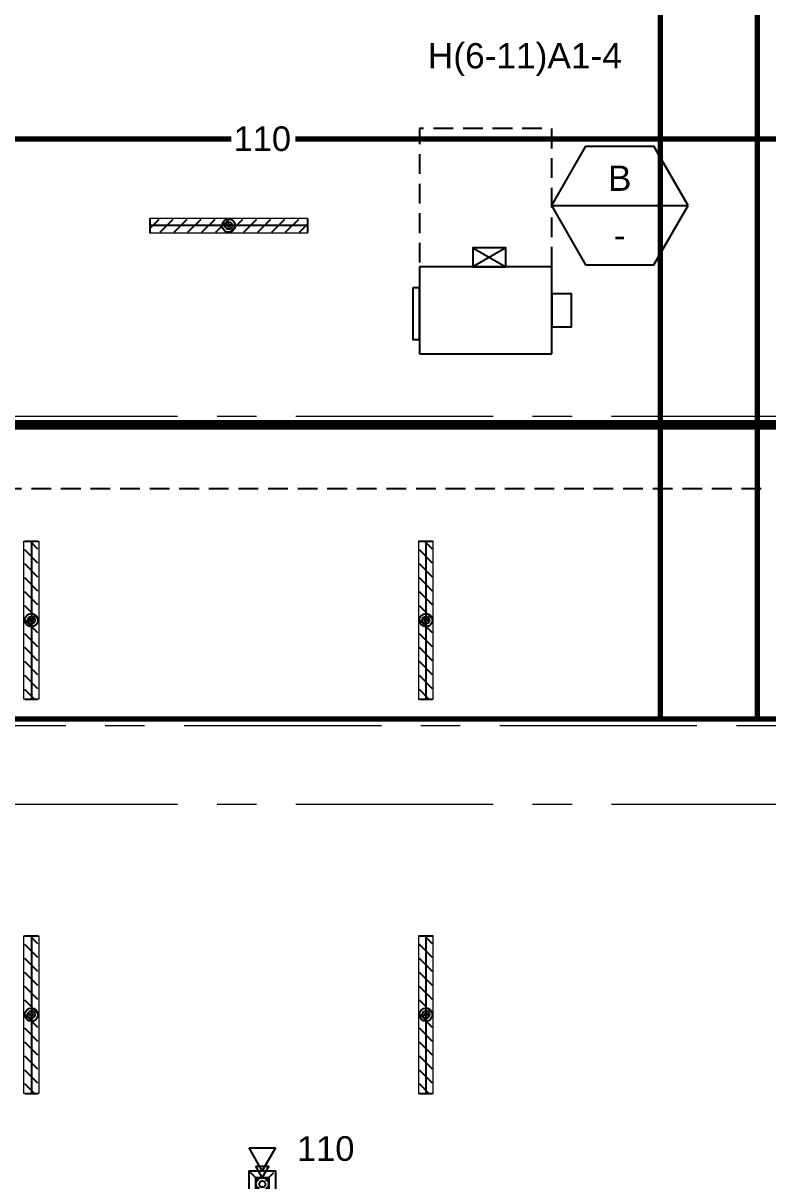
# Model space of a CAD drawing. Header units: inches. Extents: x -26500 to 0, y -3347 to 2257.
# Drawn here: x -23103.5 to -22877, y 788.6 to 1140.7 of the extents above; entities that cross this region are included whole.
import ezdxf
from ezdxf import colors
from ezdxf.entities.mleader import LeaderData, LeaderLine
from ezdxf.enums import TextEntityAlignment as Align
from ezdxf.math import Vec2, Vec3

# ---------------------------------------------------------------- set-up
doc = ezdxf.new("R2010")
doc.units = ezdxf.units.IN
doc.header["$LTSCALE"] = 48
doc.header["$MEASUREMENT"] = 0
for name, pattern in [('A104$0$CENTER', [2, 1.25, -0.25, 0.25, -0.25]), ('DASHED2', [0.375, 0.25, -0.125]), ('HIDDEN2', [0.1875, 0.125, -0.0625]), ('NB - 5th floor_plan$0$HIDDEN2', [0.1875, 0.125, -0.0625])]:
    doc.linetypes.add(name, pattern=pattern)
for name, color, linetype in [('0 @ 48', 7, 'Continuous'), ('0 @ 96', 7, 'Continuous'), ('A-Detl-Iden', 3, 'Continuous'), ('A104$0$A-GRID-GRDP0-15', 8, 'Continuous'), ('A604$0$br604_br604 - E-Lite', 3, 'Continuous'), ('ANNTEXT', 6, 'Continuous'), ('CLEAR', 1, 'HIDDEN2'), ('E-FIRE', 234, 'Continuous'), ('E-Lite', 53, 'Continuous'), ('E-Lite-Emer', 13, 'Continuous'), ('E-Lite-Exit', 13, 'Continuous'), ('E-Powr-Circ', 232, 'Continuous'), ('E-TEXT', 6, 'Continuous'), ('HAEQUIP', 94, 'Continuous'), ('M-HVAC-blck', 6, 'Continuous'), ('M-HVAC-EQPM-FPTD', 94, 'Continuous'), ('M-HVAC-TEXT', 6, 'Continuous'), ('NB - 5th floor_plan$0$STDROPS', 1, 'NB - 5th floor_plan$0$HIDDEN2'), ('XREF', 7, 'Continuous')]:
    doc.layers.add(name, color=color, linetype=linetype)
doc.layers.add('E-Fire-Covr', color=240, linetype='Continuous', lineweight=70, plot=False)
doc.styles.add('M08', font='arial.ttf', dxfattribs={"height": 7.68})
doc.styles.add('MAMEP ANNO', font='arial.ttf', dxfattribs={"height": 0.101562})
doc.styles.get("Standard").update_dxf_attribs({"font": 'simplex.shx'})
pattern_1 = [(315, (-25822.7737, -1136.361), (2.1213203, 2.1213203), [])]
pattern_2 = [(315, (-25702.7737, -1136.361), (2.1213203, 2.1213203), [])]

# ---------------------------------------------------------------- blocks, each defined once
blk = doc.blocks.new('A104')
at = {"layer": 'A104$0$A-GRID-GRDP0-15', "linetype": 'A104$0$CENTER', "lineweight": 0}
for p, q in [((-23884.5631, 1021.1697), (-20452.7577, 1021.1697)), ((-24110.5721, 927.1574), (-20437.5384, 927.1574)), ((-23884.5631, 903.1574), (-20364.9322, 903.1574))]:
    blk.add_line(p, q, dxfattribs=at)
blk = doc.blocks.new('NB - 5th floor_plan')
at = {"layer": 'NB - 5th floor_plan$0$STDROPS', "color": 1, "linetype": 'NB - 5th floor_plan$0$HIDDEN2'}
blk.add_line((-23137.0236, 999.1574), (-22877.0242, 999.1574), dxfattribs=at)
blk = doc.blocks.new('A604')
at = {"layer": 'A604$0$br604_br604 - E-Lite', "lineweight": 13}
for points in [[(-23065.02, 1081.41), (-23017.02, 1081.41), (-23017.02, 1076.91), (-23065.02, 1076.91)], [(-23065.02, 1081.41), (-23017.02, 1081.41), (-23017.02, 1076.91), (-23065.02, 1076.91)], [(-23065.02, 1081.41), (-23017.02, 1081.41), (-23017.02, 1076.91), (-23065.02, 1076.91)], [(-23098.77, 983.16), (-23098.77, 935.16), (-23103.27, 935.16), (-23103.27, 983.16)], [(-23098.77, 983.16), (-23098.77, 935.16), (-23103.27, 935.16), (-23103.27, 983.16)], [(-23098.77, 983.16), (-23098.77, 935.16), (-23103.27, 935.16), (-23103.27, 983.16)], [(-22983.27, 983.16), (-22983.27, 935.16), (-22978.77, 935.16), (-22978.77, 983.16)], [(-22983.27, 983.16), (-22983.27, 935.16), (-22978.77, 935.16), (-22978.77, 983.16)], [(-22983.27, 983.16), (-22983.27, 935.16), (-22978.77, 935.16), (-22978.77, 983.16)], [(-23098.77, 863.16), (-23098.77, 815.16), (-23103.27, 815.16), (-23103.27, 863.16)], [(-23098.77, 863.16), (-23098.77, 815.16), (-23103.27, 815.16), (-23103.27, 863.16)], [(-23098.77, 863.16), (-23098.77, 815.16), (-23103.27, 815.16), (-23103.27, 863.16)], [(-22983.27, 863.16), (-22983.27, 815.16), (-22978.77, 815.16), (-22978.77, 863.16)], [(-22983.27, 863.16), (-22983.27, 815.16), (-22978.77, 815.16), (-22978.77, 863.16)], [(-22983.27, 863.16), (-22983.27, 815.16), (-22978.77, 815.16), (-22978.77, 863.16)]]:
    blk.add_3dface(points, dxfattribs=at)
blk = doc.blocks.new('LFIND4')
for p, q in [((-24, 2), (-24, -2)), ((24, 0), (-24, 0)), ((24, 2), (24, -2))]:
    blk.add_line(p, q)
for radius in [2, 1.12, 0.5]:
    blk.add_circle((0, 0), radius)
blk = doc.blocks.new('FA-StrobeSymbol-Anno')
at = {"color": 0, "linetype": 'ByBlock'}
for p, q in [((-0.0442, 0.0442), (-0.0737, 0.0736)), ((0.0442, 0.0442), (0.0736, 0.0737)), ((-0.0442, -0.0442), (-0.0736, -0.0737)), ((0.0442, -0.0442), (0.0737, -0.0736))]:
    blk.add_line(p, q, dxfattribs=at)
blk.add_circle((0, 0), 0.0403, dxfattribs=at)
blk = doc.blocks.new('*U770')
at = {"layer": '0 @ 48', "color": 0, "linetype": 'ByBlock', "xscale": 24, "yscale": 24, "zscale": 24}
blk.add_blockref('FA-StrobeSymbol-Anno', (0, 4), dxfattribs=at)
at = {"layer": '0 @ 96', "color": 0, "linetype": 'ByBlock', "xscale": 48, "yscale": 48, "zscale": 48}
blk.add_blockref('FA-StrobeSymbol-Anno', (0, 4), dxfattribs=at)
blk = doc.blocks.new('FA-Speaker-Anno')
at = {"color": 0, "linetype": 'ByBlock'}
for p, q in [((0.0833, 0), (0.1562, 0.0417)), ((0.1562, 0.0417), (0.1562, -0.0417)), ((0.1562, -0.0417), (0.0833, 0))]:
    blk.add_line(p, q, dxfattribs=at)
blk.add_lwpolyline([(0, 0.0417), (0.0833, 0.0417), (0.0833, -0.0417), (0, -0.0417)], close=True, dxfattribs=at)
blk = doc.blocks.new('*U771')
at = {"layer": '0 @ 48', "color": 0, "linetype": 'ByBlock', "xscale": 48, "yscale": 48, "zscale": 48, "rotation": 90}
blk.add_blockref('FA-Speaker-Anno', (0, 2), dxfattribs=at)
at = {"layer": '0 @ 96', "color": 0, "linetype": 'ByBlock', "xscale": 96, "yscale": 96, "zscale": 96, "rotation": 90}
blk.add_blockref('FA-Speaker-Anno', (0, 0), dxfattribs=at)
blk = doc.blocks.new('*U149')
at = {"layer": 'E-Fire-Covr'}
blk.add_lwpolyline([(10.15, 322), (318, 322), (318, -314), (-318, -314), (-318, 322), (-9.51, 322)], dxfattribs=at)
for name in ['*U771', '*U770']:
    blk.add_blockref(name, (0, 0))
at = {"color": 6, "style": 'MAMEP ANNO'}
blk.add_text('110', height=7.5, dxfattribs=at).set_placement((10.55, 11.08))
at = {"layer": 'E-Fire-Covr', "style": 'MAMEP ANNO'}
blk.add_text('110', height=7.5, dxfattribs=at).set_placement((0, 322), align=Align.MIDDLE_CENTER)
blk = doc.blocks.new('MLD-KeyNote')
at = {"color": 0, "linetype": 'Continuous', "transparency": 16777216}
blk.add_lwpolyline([(-0.09375, -0.09375), (0.09375, -0.09375), (0.09375, 0.09375), (-0.09375, 0.09375)], close=True, dxfattribs=at)
at = {"color": 0, "linetype": 'ByBlock', "transparency": 16777216, "style": 'MAMEP ANNO'}
blk.add_attdef('ID', text='', height=0.10156, dxfattribs=at).set_placement((0, 0), align=Align.MIDDLE_CENTER)
blk = doc.blocks.new('FPTD INT')
at = {"layer": 'CLEAR', "flags": 128}
blk.add_lwpolyline([(-26603.13, -1659.44), (-26603.13, -1701.44), (-26562.88, -1701.44), (-26562.88, -1659.44)], dxfattribs=at)
at = {"layer": 'E-Powr-Circ'}
for p, q in [((-26589.13, -1665.19), (-26579.13, -1659.44)), ((-26579.13, -1665.19), (-26589.13, -1659.44))]:
    blk.add_line(p, q, dxfattribs=at)
at = {"layer": 'HAEQUIP'}
for p, q in [((-26562.88, -1632.94), (-26603.13, -1632.94)), ((-26603.13, -1632.94), (-26603.13, -1659.44)), ((-26562.88, -1659.44), (-26562.88, -1632.94)), ((-26603.13, -1659.44), (-26562.88, -1659.44))]:
    blk.add_line(p, q, dxfattribs=at)
for points in [[(-26560.88, -1653.01), (-26560.88, -1637.26), (-26562.88, -1637.26), (-26562.88, -1653.01)], [(-26603.13, -1651.19), (-26603.13, -1641.19), (-26609.13, -1641.19), (-26609.13, -1651.19)], [(-26579.13, -1659.44), (-26589.13, -1659.44), (-26589.13, -1665.19), (-26579.13, -1665.19)]]:
    blk.add_lwpolyline(points, close=True, dxfattribs=at)
blk = doc.blocks.new('A$C73FD2CE6')
at = {"layer": 'M-HVAC-blck'}
for p, q in [((10.41, 36), (0, 18.01)), ((10.41, 36), (31.18, 36)), ((41.57, 17.97), (31.18, 36)), ((0, 18.01), (10.37, 0)), ((0.01, 17.99), (41.56, 17.99)), ((31.17, 0), (41.57, 17.97)), ((10.37, 0), (31.17, 0))]:
    blk.add_line(p, q, dxfattribs=at)
at = {"layer": 'M-HVAC-TEXT', "style": 'M08'}
for tag, p in [('2', (20.78, 26.3)), ('1', (20.78, 8.99))]:
    blk.add_attdef(tag, text='', height=7.68, dxfattribs=at).set_placement(p, align=Align.MIDDLE)
blk = doc.blocks.new('*U172')
at = {"color": 21, "linetype": 'ByBlock'}
ml = blk.add_multileader_mtext('Standard', dxfattribs=at)
ml.set_content('', color=21, style='MAMEP ANNO')
ml.set_leader_properties(color=256)
ml.build(insert=Vec2(0, 0))
ml.multileader.update_dxf_attribs({"has_dogleg": 0, "text_right_attachment_type": 3, "dogleg_length": 3.84, "arrow_head_size": 7.5, "scale": 96})
ctx = ml.context
ctx.base_point, ctx.scale, ctx.char_height, ctx.arrow_head_size, ctx.landing_gap_size, ctx.plane_origin = Vec3(12.43, 11.25), 96, 7.5, 7.5, 3.75, Vec3(-12.43, 11.25)
ctx.right_attachment = 3
notes = []
notes.append((ctx, [(0, (1, 1, 0), (-356.57, 11.25), (1, 0), 369, [(0, [(-12.43, 11.25)], 0, [])])]))
ctx.mtext.insert, ctx.mtext.flow_direction = Vec3(16.18, 15), 5
ml = blk.add_multileader_mtext('Standard', dxfattribs=at)
ml.set_content('', color=21, style='MAMEP ANNO')
ml.set_leader_properties(color=256)
ml.build(insert=Vec2(0, 0))
ml.multileader.update_dxf_attribs({"has_dogleg": 0, "text_right_attachment_type": 3, "dogleg_length": 3.84, "arrow_head_size": 7.5, "scale": 96})
ctx = ml.context
ctx.base_point, ctx.scale, ctx.char_height, ctx.arrow_head_size, ctx.landing_gap_size, ctx.plane_origin = Vec3(12.43, -11.25), 96, 7.5, 7.5, 3.75, Vec3(-12.43, -11.25)
ctx.right_attachment = 3
notes.append((ctx, [(0, (1, 1, 0), (-356.57, -11.25), (1, 0), 369, [(0, [(-12.43, -11.25)], 0, [])])]))
ctx.mtext.insert, ctx.mtext.flow_direction = Vec3(16.18, -7.5), 5
for ctx, leaders in notes:
    for number, flags, end, landing, length, lines in leaders:
        leader = LeaderData()
        leader.index, (leader.has_last_leader_line, leader.has_dogleg_vector, leader.attachment_direction) = number, flags
        leader.last_leader_point, leader.dogleg_vector, leader.dogleg_length = Vec3(end), Vec3(landing), length
        for number, points, colour, breaks in lines:
            line = LeaderLine()
            line.index, line.vertices, line.color, line.breaks = number, Vec3.list(points), colors.encode_raw_color(colour), breaks
            leader.lines.append(line)
        ctx.leaders.append(leader)

msp = doc.modelspace()

# ---------------------------------------------------------------- hatches: boundary and pattern name
at = {"layer": 'E-Lite-Emer'}
h = msp.add_hatch(dxfattribs=at)
h.set_pattern_fill('ANSI31', color=256, scale=24, angle=180, style=0)
h.set_pattern_definition([(225, (-25136.5488, 3800.9135), (2.1213203, -2.1213203), [])])
h.paths.add_polyline_path([(-23017.02, 1081.16), (-23065.02, 1081.16), (-23065.02, 1077.16), (-23017.02, 1077.16)])
h = msp.add_hatch(dxfattribs=at)
h.set_pattern_fill('ANSI31', color=256, scale=24, angle=270, style=0)
h.set_pattern_definition(pattern_1)
h.paths.add_polyline_path([(-23103.02, 983.16), (-23103.02, 935.16), (-23099.02, 935.16), (-23099.02, 983.16)])
h = msp.add_hatch(dxfattribs=at)
h.set_pattern_fill('ANSI31', color=256, scale=24, angle=270, style=0)
h.set_pattern_definition(pattern_1)
h.paths.add_polyline_path([(-23103.02, 983.16), (-23103.02, 935.16), (-23099.02, 935.16), (-23099.02, 983.16)])
h = msp.add_hatch(dxfattribs=at)
h.set_pattern_fill('ANSI31', color=256, scale=24, angle=270, style=0)
h.set_pattern_definition(pattern_2)
h.paths.add_polyline_path([(-22983.02, 983.16), (-22983.02, 935.16), (-22979.02, 935.16), (-22979.02, 983.16)])
h = msp.add_hatch(dxfattribs=at)
h.set_pattern_fill('ANSI31', color=256, scale=24, angle=270, style=0)
h.set_pattern_definition(pattern_2)
h.paths.add_polyline_path([(-22983.02, 983.16), (-22983.02, 935.16), (-22979.02, 935.16), (-22979.02, 983.16)])
h = msp.add_hatch(dxfattribs=at)
h.set_pattern_fill('ANSI31', color=256, scale=24, angle=270, style=0)
h.set_pattern_definition([(315, (-25822.7737, -1256.361), (2.1213203, 2.1213203), [])])
h.paths.add_polyline_path([(-23103.02, 863.16), (-23103.02, 815.16), (-23099.02, 815.16), (-23099.02, 863.16)])
h = msp.add_hatch(dxfattribs=at)
h.set_pattern_fill('ANSI31', color=256, scale=24, angle=270, style=0)
h.set_pattern_definition([(315, (-25702.7737, -1256.361), (2.1213203, 2.1213203), [])])
h.paths.add_polyline_path([(-22983.02, 863.16), (-22983.02, 815.16), (-22979.02, 815.16), (-22979.02, 863.16)])

# ---------------------------------------------------------------- linework, layer by layer
at = {"layer": 'A-Detl-Iden', "linetype": 'DASHED2', "const_width": 3, "flags": 128}
msp.add_lwpolyline([(-23819.09, 1018.57), (-22491.25, 1018.57, -0.414214), (-22467.25, 994.57), (-22467.25, 520.94, -0.414214), (-22491.25, 496.94), (-23819.09, 496.94, -0.414214), (-23843.09, 520.94), (-23843.09, 994.57, -0.414214)], format="xyb", close=True, dxfattribs=at)

# ---------------------------------------------------------------- block references
at = {"layer": 'E-FIRE'}
for p in [(-23198.31, 1243.01), (-22591.71, 1243.01), (-23030.79, 783.61)]:
    msp.add_blockref('*U149', p, dxfattribs=at)
at = {"layer": 'E-Lite'}
msp.add_blockref('LFIND4', (-23041.02, 1079.16), dxfattribs=at)
at = {"layer": 'E-Lite', "rotation": 90}
for p in [(-23101.02, 959.16), (-23101.02, 959.16), (-22981.02, 959.16), (-22981.02, 959.16), (-23101.02, 839.16), (-22981.02, 839.16)]:
    msp.add_blockref('LFIND4', p, dxfattribs=at)
at = {"layer": 'E-Lite-Exit'}
msp.add_blockref('*U172', (-22666.41, 1057.41), dxfattribs=at)
at = {"layer": 'M-HVAC-blck'}
msp.add_blockref('A$C73FD2CE6', (-22942.85, 1067.28), dxfattribs=at).add_auto_attribs({'2': 'B', '1': '-'})
at = {"layer": 'M-HVAC-EQPM-FPTD', "rotation": 180}
msp.add_blockref('FPTD INT', (-49545.86, -592.78, 0), dxfattribs=at)
at = {"layer": 'XREF'}
for name in ['A104', 'NB - 5th floor_plan', 'A604']:
    msp.add_blockref(name, (0, 0), dxfattribs=at)

# ---------------------------------------------------------------- texts
at = {"layer": 'ANNTEXT', "insert": (-22980.44, 1134.68), "char_height": 7.68, "attachment_point": 1, "style": 'M08'}
msp.add_mtext_dynamic_manual_height_columns('H(6-11)A1-4', width=59.1811, gutter_width=1, heights=[0], dxfattribs=at)

# ---------------------------------------------------------------- leaders
at = {"layer": 'E-TEXT'}
ml = msp.add_multileader_block('Standard', dxfattribs=at)
ml.set_content('MLD-KeyNote', color=256, scale=96)
ml.set_attribute('ID', '1', width=0)
ml.set_leader_properties(color=256, linetype='Continuous')
ml.build(insert=Vec2(0, 0))
ml.multileader.update_dxf_attribs({"has_dogleg": 0, "text_left_attachment_type": 2, "text_right_attachment_type": 2, "dogleg_length": 3.84, "arrow_head_size": 12, "scale": 96})
ctx = ml.context
ctx.base_point, ctx.scale, ctx.char_height, ctx.arrow_head_size, ctx.landing_gap_size, ctx.plane_origin = Vec3(-23318.79, 977.85), 96, 737.28, 12, 384, Vec3(-23245.88, 959.56)
ctx.left_attachment, ctx.right_attachment = 2, 2
notes = []
notes.append((ctx, [(0, (1, 1, 0), (-22931.79, 977.85), (-1, 0), 369, [(0, [(-23288.41, 1015.3), (-23277.55, 977.85)], 0, [])])]))
ctx.block.insert = Vec3(-23309.79, 977.85)
for ctx, leaders in notes:
    for number, flags, end, landing, length, lines in leaders:
        leader = LeaderData()
        leader.index, (leader.has_last_leader_line, leader.has_dogleg_vector, leader.attachment_direction) = number, flags
        leader.last_leader_point, leader.dogleg_vector, leader.dogleg_length = Vec3(end), Vec3(landing), length
        for number, points, colour, breaks in lines:
            line = LeaderLine()
            line.index, line.vertices, line.color, line.breaks = number, Vec3.list(points), colors.encode_raw_color(colour), breaks
            leader.lines.append(line)
        ctx.leaders.append(leader)

doc.saveas('drawing.dxf')
